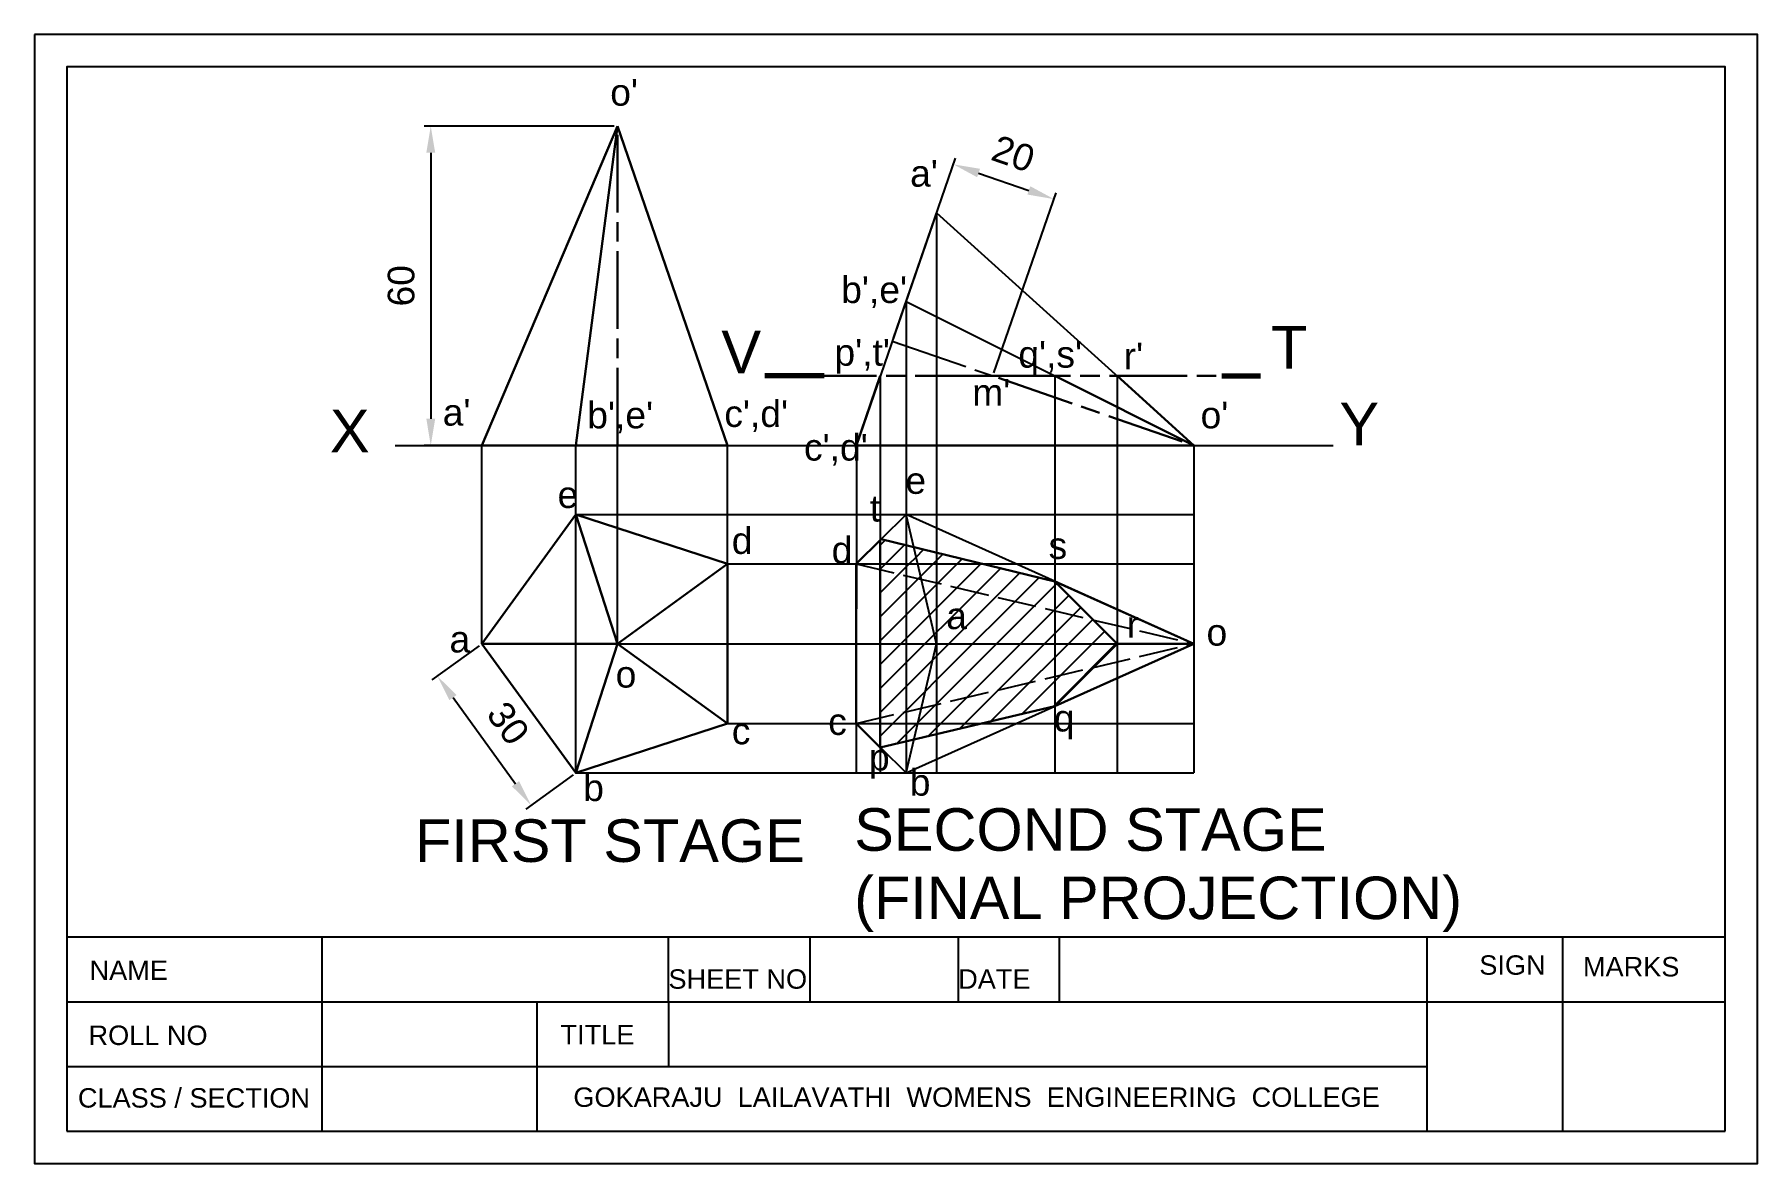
# Model space of a CAD drawing. Header units: millimetres. Extents: x 0 to 266, y 0 to 174.
import ezdxf

# ---------------------------------------------------------------- set-up
doc = ezdxf.new("R2010")
doc.units = ezdxf.units.MM
doc.header["$PDMODE"] = 35
doc.linetypes.add('ACAD_ISO02W100', pattern=[15, 12, -3])
doc.linetypes.add('ACAD_ISO08W100', pattern=[36, 24, -3, 6, -3])
doc.styles.get("Standard").update_dxf_attribs({"font": 'arial.ttf'})
doc.dimstyles.new('ISO-25', dxfattribs={"dimtxt": 5, "dimasz": 5, "dimexe": 1.25, "dimexo": 0.625, "dimgap": 3, "dimtad": 1, "dimtxsty": 'Standard', "dimcen": 2.5, "dimadec": 0, "dimazin": 0, "dimtfac": 1, "dimtmove": 0, "dimatfit": 3, "dimfxl": 1, "dimarcsym": 0})
pattern_1 = [(45, (62.1607, 27.0114), (-1.84541, 1.84541), [])]

# ---------------------------------------------------------------- blocks, each defined once
blk = doc.blocks.new('*D4')
at = {"color": 0, "lineweight": -2, "ltscale": 0.5, "transparency": 16777216}
for p, q in [((89.58, 160.24), (60.19, 160.24)), ((61.22, 156.13), (61.22, 115.03)), ((89.58, 110.92), (60.19, 110.92))]:
    blk.add_line(p, q, dxfattribs=at)
at = {"color": 0, "ltscale": 0.5, "transparency": 16777216}
for points in [[(60.54, 156.13), (61.91, 156.13), (61.22, 160.24)], [(60.54, 115.03), (61.91, 115.03), (61.22, 110.92)]]:
    blk.add_solid(points, dxfattribs=at)
at = {"layer": 'Defpoints', "color": 0, "ltscale": 0.5, "transparency": 16777216}
for p in [(90.1, 160.24), (61.22, 110.92), (90.1, 110.92)]:
    blk.add_point(p, dxfattribs=at)
at = {"color": 0, "lineweight": 25, "ltscale": 0.5, "transparency": 16777216, "insert": (56.66, 135.58), "char_height": 4.11, "attachment_point": 5, "rotation": 90}
blk.add_mtext('60', dxfattribs=at)
blk = doc.blocks.new('*D5')
at = {"color": 0, "lineweight": -2, "ltscale": 0.5, "transparency": 16777216}
for p, q in [((68.7, 79.99), (61.41, 74.69)), ((64.66, 71.97), (74.32, 58.67)), ((83.2, 60.04), (75.9, 54.74))]:
    blk.add_line(p, q, dxfattribs=at)
at = {"color": 0, "ltscale": 0.5, "transparency": 16777216}
for points in [[(65.21, 72.37), (64.1, 71.57), (62.24, 75.29)], [(74.87, 59.07), (73.76, 58.27), (76.73, 55.34)]]:
    blk.add_solid(points, dxfattribs=at)
at = {"layer": 'Defpoints', "color": 0, "ltscale": 0.5, "transparency": 16777216}
for p in [(69.12, 80.29), (83.61, 60.34), (76.73, 55.34)]:
    blk.add_point(p, dxfattribs=at)
at = {"color": 0, "lineweight": 25, "ltscale": 0.5, "transparency": 16777216, "insert": (73.18, 68), "char_height": 4.11, "attachment_point": 5, "rotation": 306}
blk.add_mtext('30', dxfattribs=at)
blk = doc.blocks.new('*D6')
at = {"color": 0, "lineweight": -2, "ltscale": 0.5, "transparency": 16777216}
for p, q in [((132.69, 127.51), (142.3, 155.31)), ((145.85, 153), (153.62, 150.32)), ((148.23, 122.14), (157.84, 149.95))]:
    blk.add_line(p, q, dxfattribs=at)
at = {"color": 0, "ltscale": 0.5, "transparency": 16777216}
for points in [[(146.07, 153.65), (145.63, 152.35), (141.96, 154.34)], [(153.84, 150.96), (153.39, 149.67), (157.5, 148.97)]]:
    blk.add_solid(points, dxfattribs=at)
at = {"layer": 'Defpoints', "color": 0, "ltscale": 0.5, "transparency": 16777216}
for p in [(157.5, 148.97), (132.52, 127.02), (148.06, 121.65)]:
    blk.add_point(p, dxfattribs=at)
at = {"color": 0, "lineweight": 25, "ltscale": 0.5, "transparency": 16777216, "insert": (151.22, 155.97), "char_height": 4.11, "attachment_point": 5, "rotation": 340.938}
blk.add_mtext('20', dxfattribs=at)
blk = doc.blocks.new('GOKARAJU3')
for p, q in [((5, 169.4), (5, 5)), ((261.19, 169.4), (5, 169.4)), ((261.19, 5), (261.19, 169.4)), ((5, 35), (261.19, 35)), ((44.39, 35), (44.39, 5)), ((97.94, 25), (97.94, 35)), ((119.76, 35), (119.76, 25)), ((142.7, 35), (142.7, 25)), ((158.32, 35), (158.32, 25)), ((215.08, 35), (215.08, 5)), ((236.07, 35), (236.07, 5)), ((5, 25), (261.19, 25)), ((77.59, 25), (77.59, 5)), ((97.94, 25), (97.94, 15)), ((5, 15), (215.08, 15)), ((5, 5), (261.19, 5))]:
    blk.add_line(p, q)
blk.add_lwpolyline([(0, 174.4), (0, 0), (266.19, 0), (266.19, 174.4)], close=True)
at = {"char_height": 3}
for s, width, insert, attachment_point in [('SIGN', 10.7612, (223.21, 32.16), 1), ('MARKS', 16.273, (239.22, 31.9), 1), ('NAME', 15.9424, (8.51, 31.36), 1), ('SHEET NO', 21.0026, (97.94, 30), 1), ('DATE', 14.9315, (142.7, 30), 1), ('ROLL NO', 20.6744, (8.35, 21.31), 1), ('TITLE', 14.1732, (81.27, 21.41), 1), ('CLASS / SECTION', 35.77, (6.71, 11.64), 1), ('GOKARAJU  LAILAVATHI  WOMENS  ENGINEERING  COLLEGE', 147.5066, (145.54, 10.23), 5)]:
    blk.add_mtext_dynamic_manual_height_columns(s, width=width, gutter_width=15, heights=[0], dxfattribs=dict(at, insert=insert, attachment_point=attachment_point))

msp = doc.modelspace()

# ---------------------------------------------------------------- hatches: boundary and pattern name
at = {"lineweight": 25, "ltscale": 0.5}
h = msp.add_hatch(dxfattribs=at)
h.set_pattern_fill('ANSI31', color=256)
h.set_pattern_definition(pattern_1)
h.paths.add_polyline_path([(157.6476, 89.8793), (146.4112, 92.6216), (139.3744, 92.6216), (139.3744, 80.2918), (157.6476, 80.2918)])
h.paths.add_polyline_path([(157.6476, 80.2918), (139.3744, 80.2918), (139.3744, 67.962), (146.2567, 67.962), (157.6476, 70.6634)])
h.paths.add_polyline_path([(157.6476, 89.8793), (157.6476, 80.2918), (167.2556, 80.2918)])
h.paths.add_polyline_path([(167.2556, 80.2918), (157.6476, 80.2918), (157.6476, 70.6634)])
h.paths.add_polyline_path([(136.4487, 92.6216), (134.6406, 92.6216), (134.6406, 80.2918), (139.3744, 80.2918)])
h.paths.add_polyline_path([(139.3744, 92.6216), (136.4487, 92.6216), (139.3744, 80.2918)])
h.paths.add_polyline_path([(139.3744, 94.3389), (135.8364, 95.2023), (136.4487, 92.6216), (139.3744, 92.6216)])
h.paths.add_polyline_path([(134.6406, 92.6216), (130.6684, 92.6216), (130.6684, 80.2918), (134.6406, 80.2918)])
h.paths.add_polyline_path([(134.6406, 95.4942), (130.799, 96.4317), (130.6684, 96.3021), (130.6684, 92.6216), (134.6406, 92.6216)])
h.paths.add_polyline_path([(139.3744, 80.2918), (134.6406, 80.2918), (134.6406, 67.962), (136.4487, 67.962)])
h.paths.add_polyline_path([(134.6406, 80.2918), (130.6684, 80.2918), (130.6684, 67.962), (134.6406, 67.962)])
h.paths.add_polyline_path([(134.6406, 67.962), (130.6684, 67.962), (130.6684, 64.2653), (134.6406, 65.2073)])
h.paths.add_polyline_path([(136.4487, 67.962), (134.6406, 67.962), (134.6406, 65.2073), (135.8639, 65.4974)])
h.paths.add_polyline_path([(139.3744, 67.962), (136.4487, 67.962), (135.8639, 65.4974), (139.3744, 66.3299)])
h.paths.add_polyline_path([(139.3744, 94.3389), (139.3744, 92.6216), (146.4112, 92.6216)])
h = msp.add_hatch(dxfattribs=at)
h.set_pattern_fill('ANSI31', color=256)
h.set_pattern_definition(pattern_1)
h.paths.add_polyline_path([(134.6406, 92.6216), (136.4487, 92.6216), (135.8364, 95.2023), (134.6406, 95.4942)])
h.paths.add_polyline_path([(136.4487, 67.962), (139.3744, 67.962), (139.3744, 80.2918)])
h = msp.add_hatch(dxfattribs=at)
h.set_pattern_fill('ANSI31', color=256)
h.set_pattern_definition(pattern_1)
h.paths.add_polyline_path([(139.3744, 67.962), (139.3744, 66.3299), (146.2567, 67.962)])

# ---------------------------------------------------------------- linework, layer by layer
at = {"lineweight": 30, "ltscale": 0.5}
for p, q in [((69.1189, 110.9226), (90.0956, 160.2417)), ((83.6135, 110.9226), (90.0956, 160.2417)), ((107.0661, 110.9226), (90.0956, 160.2417)), ((130.6684, 121.6508), (126.9812, 110.9799)), ((157.6476, 121.6508), (179.1096, 110.9226)), ((167.2556, 121.6508), (179.1273, 110.9226)), ((69.1189, 110.9226), (107.0661, 110.9226)), ((126.9812, 110.9799), (179.1383, 110.9126)), ((83.6135, 100.2418), (90.0956, 80.2918)), ((126.9575, 92.6141), (130.799, 96.4317)), ((130.6684, 96.3021), (130.6684, 64.2653)), ((157.6476, 89.8793), (130.799, 96.4317)), ((107.0661, 92.6216), (90.0956, 80.2918)), ((126.9575, 92.6216), (126.9257, 67.962)), ((167.2556, 80.2918), (157.6476, 89.8793)), ((157.6476, 89.8793), (179.1096, 80.2918)), ((69.1189, 80.2918), (90.0956, 80.2918)), ((83.6135, 60.3418), (90.0956, 80.2918)), ((107.0661, 67.962), (90.0956, 80.2918)), ((157.6476, 70.6634), (167.2556, 80.2918)), ((157.6476, 70.6634), (179.1096, 80.2918)), ((167.2556, 80.2918), (179.1096, 80.2918)), ((130.6684, 64.2653), (157.6476, 70.6634)), ((126.9257, 67.962), (130.6684, 64.2653))]:
    msp.add_line(p, q, dxfattribs=at)
at = {"linetype": 'ACAD_ISO08W100', "lineweight": 30, "ltscale": 0.5}
for p, q in [((90.0956, 110.9226), (90.0956, 160.2417)), ((148.0618, 121.6508), (121.9942, 121.6508)), ((148.0618, 121.6508), (189.3992, 121.6508)), ((148.9553, 121.3421), (179.1383, 110.9126))]:
    msp.add_line(p, q, dxfattribs=at)
at = {"lineweight": 25, "ltscale": 0.5}
for p, q in [((139.3744, 146.8463), (126.9812, 110.9799)), ((139.3744, 146.8463), (179.1383, 110.9126)), ((139.3744, 146.8463), (139.3744, 60.3418)), ((134.6406, 133.1466), (179.1383, 110.9126)), ((134.6406, 133.1466), (134.6406, 60.3418)), ((130.6684, 121.6508), (130.6684, 60.3418)), ((157.6476, 121.6508), (157.6476, 60.3418)), ((167.2556, 121.6508), (167.2556, 60.3418)), ((55.7213, 110.9226), (200.6464, 110.9226)), ((69.1189, 80.2918), (69.1189, 110.9226)), ((83.6135, 60.3418), (83.6135, 110.9226)), ((90.0956, 80.2918), (90.0956, 110.9226)), ((107.0661, 92.6216), (107.0661, 110.9226)), ((126.9812, 110.9799), (126.9158, 60.3418)), ((179.1096, 110.9226), (179.1096, 60.3418)), ((83.6135, 100.2418), (179.1096, 100.2418)), ((134.6406, 100.2418), (126.9575, 92.6216)), ((139.3744, 80.2918), (134.6406, 100.2418)), ((179.1096, 80.2918), (134.6406, 100.2418)), ((107.0661, 92.6216), (179.1096, 92.6216)), ((69.1189, 80.2918), (179.1096, 80.2918)), ((134.6406, 60.3418), (139.3744, 80.2918)), ((134.6406, 60.3418), (179.1096, 80.2918)), ((107.0661, 67.962), (179.1096, 67.962)), ((126.9257, 67.962), (134.6406, 60.3418)), ((83.6135, 60.3418), (179.1096, 60.3418))]:
    msp.add_line(p, q, dxfattribs=at)
at = {"linetype": 'ACAD_ISO08W100', "lineweight": 25, "ltscale": 0.5}
msp.add_line((132.5236, 127.0199), (148.0618, 121.6508), dxfattribs=at)
at = {"lineweight": 70, "ltscale": 0.5}
for p, q in [((121.9942, 121.6508), (112.8543, 121.6508)), ((183.4123, 121.6508), (189.3992, 121.6508))]:
    msp.add_line(p, q, dxfattribs=at)
at = {"linetype": 'ACAD_ISO02W100', "lineweight": 25, "ltscale": 0.5}
for p in [(126.9257, 92.6216), (126.9257, 67.962)]:
    msp.add_line(p, (179.1096, 80.2918), dxfattribs=at)
at = {"linetype": 'Continuous'}
msp.add_lwpolyline([(5, 35), (261.1901, 35), (261.1901, 169.4), (5, 169.4)], close=True, dxfattribs=at)
at = {"lineweight": 30, "ltscale": 0.5}
msp.add_lwpolyline([(107.0661, 67.962), (107.0661, 92.6216), (83.6135, 100.2418), (69.1189, 80.2918), (83.6135, 60.3418)], close=True, dxfattribs=at)

# ---------------------------------------------------------------- block references
msp.add_blockref('GOKARAJU3', (0, 0))

# ---------------------------------------------------------------- texts
at = {"lineweight": 25, "ltscale": 0.5}
for s, height, p in [("o'", 4.10993, (88.9502, 163.4023)), ("a'", 4.10993, (135.2788, 150.8894)), ("b',e'", 4.10993, (124.6314, 132.9175)), ('V', 6.5759, (106.1217, 122.0484)), ('T', 6.5759, (191.044, 122.7921)), ("p',t'", 4.10993, (123.5881, 123.2374)), ("q',s'", 4.10993, (151.9922, 122.9375)), ("r'", 4.10993, (168.2718, 122.6641)), ("m'", 4.10993, (144.8784, 117.0589)), ("a'", 4.10993, (63.0729, 113.9764)), ("b',e'", 4.10993, (85.4025, 113.5593)), ("c',d'", 4.10993, (106.5732, 113.7778)), ("o'", 4.10993, (180.1467, 113.5593)), ('Y', 6.5759, (201.5991, 110.9525)), ('X', 6.5759, (45.6429, 109.8762)), ("c',d'", 4.10993, (118.8856, 108.5827)), ('e', 4.1099, (134.5523, 103.4421)), ('e', 4.1099, (80.8113, 101.2549)), ('t', 4.1099, (129.0565, 99.1556)), ('d', 4.1099, (107.7321, 94.1643)), ('d', 4.1099, (123.1585, 92.7257)), ('s', 4.1099, (156.6696, 93.3955)), ('a', 4.1099, (140.8524, 82.5452)), ('r', 4.1099, (168.7336, 81.2056)), ('o', 4.1099, (181.0657, 80)), ('a', 4.1099, (64.1163, 78.9402)), ('o', 4.1099, (89.7849, 73.518)), ('c', 4.1099, (122.6224, 66.2027)), ('q', 4.1099, (157.4739, 66.7385)), ('c', 4.1099, (107.7321, 64.7589)), ('p', 4.1099, (128.9224, 60.7105)), ('b', 4.1099, (84.7764, 55.9999)), ('b', 4.1099, (135.2225, 56.8258)), ('FIRST STAGE', 6.575887, (58.7829, 46.5882)), ('SECOND STAGE', 6.575887, (126.6367, 48.3103)), ('(FINAL PROJECTION)', 6.575887, (126.6367, 37.7467))]:
    msp.add_text(s, height=height, dxfattribs=at).set_placement(p)

# ---------------------------------------------------------------- dimensions: what is measured, and where the dimension line sits
dim = msp.add_linear_dim(base=(61.2207, 110.9226), p1=(90.0956, 160.2417), p2=(90.0956, 110.9226), angle=90, dimstyle='ISO-25', override={"dimscale": 0.821986, "dimlfac": 1.216566}, dxfattribs=at)
dim.commit()
dim.dimension.update_dxf_attribs({"geometry": '*D4', "text_midpoint": (56.6564, 135.5822)})
for p1, p2, distance, picture, middle in [((132.5236, 127.0199), (148.0618, 121.6508), 28.9085, '*D6', (151.2247, 155.9727)), ((69.1189, 80.2918), (83.6135, 60.3418), -8.503, '*D5', (73.181, 68.0026))]:
    dim = msp.add_aligned_dim(p1=p1, p2=p2, distance=distance, dimstyle='ISO-25', override={"dimscale": 0.821986, "dimlfac": 1.216566}, dxfattribs=at)
    dim.commit()
    dim.dimension.update_dxf_attribs({"geometry": picture, "text_midpoint": middle})

doc.saveas('drawing.dxf')
